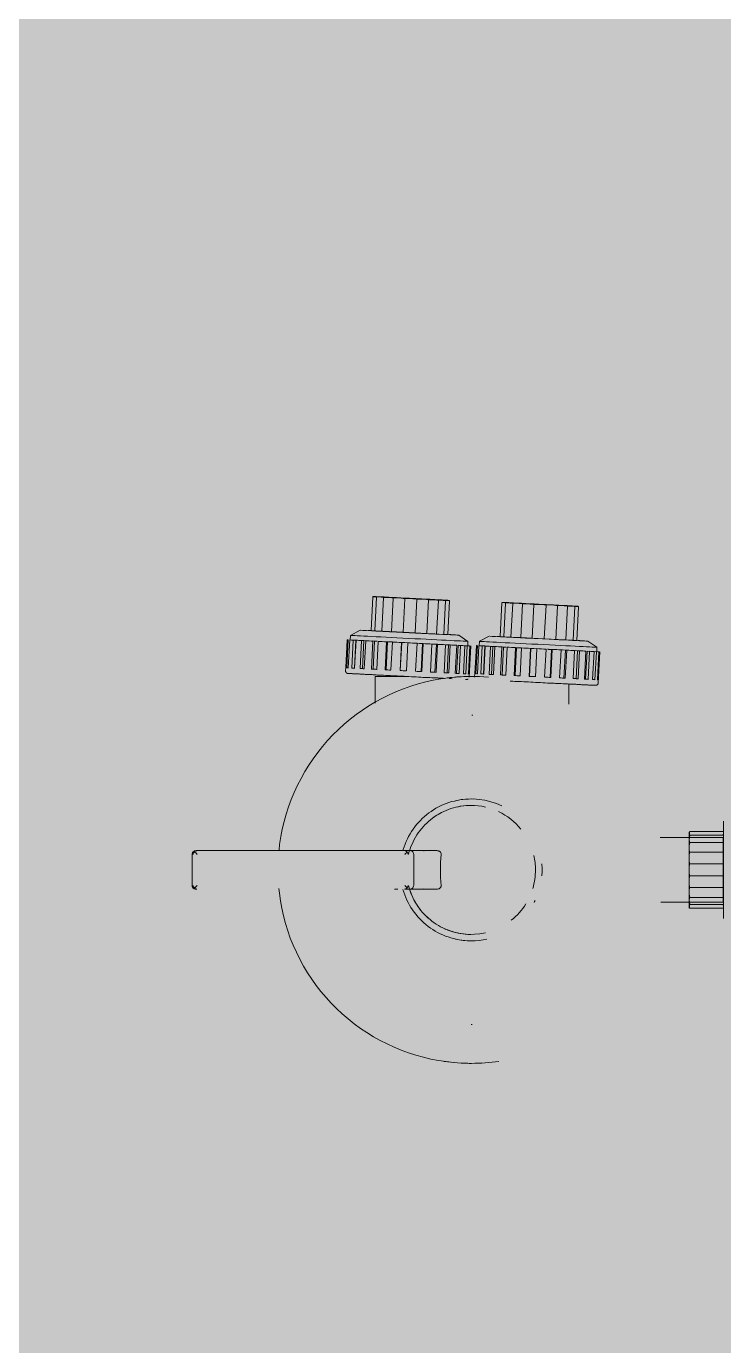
# Model space of a CAD drawing. Header units: millimetres. Extents: x -34838 to 729576, y -214038 to 121482.
# Drawn here: x 542674 to 543215, y -88498 to -87475 of the extents above; entities that cross this region are included whole.
import ezdxf

# ---------------------------------------------------------------- set-up
doc = ezdxf.new("R2010")
doc.units = ezdxf.units.MM
doc.header["$MEASUREMENT"] = 0
doc.layers.add('0_Ном._пера__202', color=7, linetype='Continuous', lineweight=13, true_color=0xe89b00)
doc.layers.add('АП _ 0 _ ОБЛАДНАННЯ (НИЖНЄ).3D_Ном._пера__155', color=1, linetype='Continuous', lineweight=13)
doc.layers.add('АП _ 0 _ ОБЛАДНАННЯ (НИЖНЄ).3D_Ном._пера__50', color=7, linetype='Continuous', lineweight=20)

msp = doc.modelspace()

# ---------------------------------------------------------------- hatches: boundary and pattern name
at = {"layer": '0_Ном._пера__202', "linetype": 'Continuous', "lineweight": 0, "true_color": 0x3a2600}
h = msp.add_hatch(color=38, dxfattribs=at)
h.paths.add_polyline_path([(537345.8, -89145.7), (537345.8, -85887.7), (549367.8, -85887.7), (549367.8, -91535.7), (548746.8, -91535.7), (548466.8, -91537.7), (548466.8, -91937.7), (548746.8, -91937.7), (548746.8, -93917.7), (524541.8, -93917.7), (524541.8, -91939.1), (524641.8, -91937.7), (524641.8, -91537.7), (524541.8, -91535.7), (524541.8, -89145.7)])
h.paths.add_polyline_path([(548441.8, -93667.7), (548441.8, -93567.7), (540441.8, -93567.7), (540441.8, -89237.7), (546311.8, -89237.7), (546311.8, -86887.7), (546215.8, -86887.7), (546211.8, -86887.7), (546211.8, -89137.7), (540441.8, -89137.7), (540441.8, -88437.7), (539841.8, -88437.7), (539841.8, -88542.3), (538499.8, -88542.3), (538499.8, -86772.3), (538399.8, -86772.3), (538399.8, -88642.3), (539841.8, -88642.3), (539841.8, -88900), (539841.8, -89237.7), (540341.8, -89237.7), (540341.8, -93567.7), (528441.8, -93567.7), (528441.8, -93667.7)], flags=0)
h.paths.add_polyline_path([(530641.8, -91937.7), (530241.8, -91937.7), (530241.8, -91537.7), (530641.8, -91537.7)], flags=0)
h.paths.add_polyline_path([(536241.8, -91537.7), (536641.8, -91537.7), (536641.8, -91937.7), (536241.8, -91937.7)], flags=0)
h.paths.add_polyline_path([(542641.8, -91937.7), (542241.8, -91937.7), (542241.8, -91537.7), (542641.8, -91537.7)], flags=0)
h.paths.add_polyline_path([(548016.8, -91937.7), (548016.8, -91537.7), (548416.8, -91537.7), (548416.8, -91937.7)], flags=0)

# ---------------------------------------------------------------- linework, layer by layer
at = {"layer": 'АП _ 0 _ ОБЛАДНАННЯ (НИЖНЄ).3D_Ном._пера__155', "color": 1, "linetype": 'Continuous', "lineweight": 13}
for p, q in [((542942.6, -87917.8), (542941.3, -87943.9)), ((542945.5, -87918), (542944.1, -87944)), ((542950.9, -87918.2), (542949.6, -87944.3)), ((542958.5, -87918.6), (542957.2, -87944.7)), ((542967.4, -87919.1), (542966.1, -87945.2)), ((542976.8, -87919.6), (542975.5, -87945.6)), ((542985.8, -87920), (542984.5, -87946.1)), ((542993.5, -87920.4), (542992.1, -87946.5)), ((542999.1, -87920.7), (542997.7, -87946.8)), ((543000.7, -87946.9), (543002, -87920.8)), ((543002.1, -87920.8), (543000.8, -87946.9)), ((543042.7, -87922.4), (543041.4, -87948.5)), ((543045.6, -87922.5), (543044.3, -87948.6)), ((543051.1, -87922.8), (543049.7, -87948.9)), ((543058.6, -87923.2), (543057.3, -87949.3)), ((543067.6, -87923.7), (543066.2, -87949.7)), ((543077, -87924.1), (543075.6, -87950.2)), ((543085.9, -87924.6), (543084.6, -87950.7)), ((543093.6, -87925), (543092.3, -87951.1)), ((543099.2, -87925.3), (543097.9, -87951.3)), ((543100.8, -87951.5), (543102.2, -87925.4)), ((543102.2, -87925.4), (543100.9, -87951.5)), ((542925.3, -87947.6), (542925.1, -87951)), ((542932.7, -87943.6), (542925.3, -87947.6)), ((542941.3, -87943.9), (542944.1, -87944)), ((542944.1, -87944), (542949.6, -87944.3)), ((542949.6, -87944.3), (542957.2, -87944.7)), ((542957.2, -87944.7), (542966.1, -87945.2)), ((542966.1, -87945.2), (542975.5, -87945.6)), ((542975.5, -87945.6), (542984.5, -87946.1)), ((542984.5, -87946.1), (542992.1, -87946.5)), ((542992.1, -87946.5), (542997.7, -87946.8)), ((542997.7, -87946.8), (543000.7, -87946.9)), ((543003.1, -87947.1), (543003.1, -87947)), ((543016.3, -87952.2), (543009.4, -87947.5)), ((543032.8, -87948.2), (543025.4, -87952.1)), ((543041.4, -87948.5), (543044.3, -87948.6)), ((543044.3, -87948.6), (543049.7, -87948.9)), ((543049.7, -87948.9), (543057.3, -87949.3)), ((543057.3, -87949.3), (543066.2, -87949.7)), ((543066.2, -87949.7), (543075.6, -87950.2)), ((543075.6, -87950.2), (543084.6, -87950.7)), ((542922.7, -87950.9), (542921.6, -87972.6)), ((542922.5, -87972.7), (542923.6, -87951)), ((542924.7, -87951), (542923.6, -87972.8)), ((542926.3, -87972.9), (542927.4, -87951.2)), ((542927.4, -87951.2), (542929.4, -87951.3)), ((542929.4, -87951.3), (542928.3, -87973)), ((542929.6, -87951.3), (542928.5, -87973)), ((542932.8, -87973.2), (542933.9, -87951.5)), ((542933.9, -87951.5), (542935.6, -87951.6)), ((542935.6, -87951.6), (542934.5, -87973.3)), ((542935.6, -87951.6), (542937.1, -87951.7)), ((542937.1, -87951.7), (542936, -87973.4)), ((542941.6, -87973.7), (542942.7, -87951.9)), ((542942.7, -87951.9), (542943.9, -87952)), ((542943.9, -87952), (542942.8, -87973.7)), ((542943.9, -87952), (542945.9, -87952.1)), ((542946.7, -87952.2), (542945.6, -87973.9)), ((542952.1, -87974.2), (542953.2, -87952.5)), ((542954, -87952.5), (542952.9, -87974.2)), ((542953.2, -87952.5), (542954, -87952.5)), ((542954, -87952.5), (542956.2, -87952.6)), ((542956.2, -87952.6), (542957.8, -87952.7)), ((542957.8, -87952.7), (542956.7, -87974.4)), ((542963.8, -87974.8), (542964.9, -87953.1)), ((542965, -87953.1), (542963.9, -87974.8)), ((542964.9, -87953.1), (542965, -87953.1)), ((542965, -87953.1), (542967.4, -87953.2)), ((542967.4, -87953.2), (542969.7, -87953.3)), ((542969.7, -87953.3), (542968.6, -87975)), ((542975.8, -87975.4), (542976.9, -87953.7)), ((542976.9, -87953.7), (542978.8, -87953.8)), ((542978.8, -87953.8), (542981.2, -87953.9)), ((542981.2, -87953.9), (542980.1, -87975.6)), ((542981.6, -87953.9), (542980.5, -87975.7)), ((542981.2, -87953.9), (542981.6, -87953.9)), ((542987.4, -87976), (542988.5, -87954.3)), ((542988.5, -87954.3), (542989.7, -87954.3)), ((542989.7, -87954.3), (542991.9, -87954.4)), ((542991.9, -87954.4), (542990.8, -87976.2)), ((542992.9, -87954.5), (542991.8, -87976.2)), ((542991.9, -87954.4), (542992.9, -87954.5)), ((542997.9, -87976.5), (542999, -87954.8)), ((542999.4, -87954.8), (543001.3, -87954.9)), ((543001.3, -87954.9), (543000.2, -87976.6)), ((543001.3, -87954.9), (543002.7, -87955)), ((543002.7, -87955), (543001.6, -87976.7)), ((543006.6, -87977), (543007.7, -87955.2)), ((543008.7, -87955.3), (543007.6, -87977)), ((543008.7, -87955.3), (543010.6, -87955.4)), ((543010.6, -87955.4), (543009.5, -87977.1)), ((543013, -87977.3), (543014.1, -87955.6)), ((543014.1, -87955.6), (543015.9, -87955.7)), ((543015.9, -87955.7), (543014.8, -87977.4)), ((543016.2, -87955.7), (543016.3, -87952.2)), ((543016.7, -87977.5), (543017.8, -87955.8)), ((543017.3, -87979.9), (543018.6, -87955.8)), ((543018.4, -87955.8), (543017.3, -87977.5)), ((543018.5, -87955.8), (543017.3, -87977.5)), ((543022.9, -87955.5), (543021.8, -87977.2)), ((543022.6, -87977.3), (543023.7, -87955.5)), ((543024.9, -87955.6), (543023.8, -87977.3)), ((543025.4, -87952.1), (543025.2, -87955.6)), ((543026.4, -87977.5), (543027.5, -87955.7)), ((543027.5, -87955.7), (543029.6, -87955.8)), ((543029.6, -87955.8), (543028.4, -87977.6)), ((543029.8, -87955.9), (543028.7, -87977.6)), ((543032.9, -87977.8), (543034, -87956.1)), ((543034, -87956.1), (543035.7, -87956.2)), ((543035.7, -87956.2), (543034.6, -87977.9)), ((543035.7, -87956.2), (543037.2, -87956.2)), ((543037.2, -87956.2), (543036.1, -87978)), ((543041.7, -87978.2), (543042.8, -87956.5)), ((543042.8, -87956.5), (543044.1, -87956.6)), ((543044.1, -87956.6), (543043, -87978.3)), ((543044.1, -87956.6), (543046.1, -87956.7)), ((543046.8, -87956.7), (543045.7, -87978.4)), ((543052.3, -87978.8), (543053.4, -87957.1)), ((543054.1, -87957.1), (543053, -87978.8)), ((543053.4, -87957.1), (543054.1, -87957.1)), ((543054.1, -87957.1), (543056.4, -87957.2)), ((543056.4, -87957.2), (543057.9, -87957.3)), ((543057.9, -87957.3), (543056.8, -87979)), ((543063.9, -87979.4), (543065, -87957.7)), ((543065.2, -87957.7), (543064.1, -87979.4)), ((543065, -87957.7), (543065.2, -87957.7)), ((543065.2, -87957.7), (543067.6, -87957.8)), ((543067.6, -87957.8), (543069.8, -87957.9)), ((543069.8, -87957.9), (543068.7, -87979.6)), ((543075.9, -87980), (543077, -87958.3)), ((543078, -87958.3), (543079, -87958.4)), ((543079, -87958.4), (543081.3, -87958.5)), ((543081.3, -87958.5), (543080.2, -87980.2)), ((543081.7, -87958.5), (543080.6, -87980.2)), ((543081.3, -87958.5), (543081.7, -87958.5)), ((543084.6, -87950.7), (543092.3, -87951.1)), ((543087.5, -87980.6), (543088.6, -87958.9)), ((543088.6, -87958.9), (543089.8, -87958.9)), ((543089.8, -87958.9), (543092, -87959)), ((543092, -87959), (543090.9, -87980.7)), ((543093, -87959.1), (543091.9, -87980.8)), ((543092, -87959), (543093, -87959.1)), ((543092.3, -87951.1), (543097.9, -87951.3)), ((543097.9, -87951.3), (543100.8, -87951.5)), ((543098, -87981.1), (543099.1, -87959.4)), ((543099.5, -87959.4), (543101.4, -87959.5)), ((543101.4, -87959.5), (543100.3, -87981.2)), ((543101.4, -87959.5), (543102.9, -87959.6)), ((543102.9, -87959.6), (543101.8, -87981.3)), ((543103.3, -87951.7), (543103.3, -87951.6)), ((543106.8, -87981.5), (543107.9, -87959.8)), ((543108.8, -87959.9), (543107.7, -87981.6)), ((543108.8, -87959.9), (543110.7, -87960)), ((543116.5, -87956.8), (543109.5, -87952.1)), ((543110.7, -87960), (543109.6, -87981.7)), ((543113.1, -87981.9), (543114.2, -87960.1)), ((543114.2, -87960.1), (543116, -87960.2)), ((543116, -87960.2), (543114.9, -87982)), ((543116.3, -87960.2), (543116.5, -87956.8)), ((543116.8, -87982), (543117.9, -87960.3)), ((543118.5, -87960.4), (543117.4, -87982.1)), ((543117.5, -87984.5), (543118.7, -87960.4)), ((543118.6, -87960.4), (543117.5, -87982.1)), ((542921.6, -87972.6), (542921.5, -87975.1)), ((542926.3, -87972.9), (542928.3, -87973)), ((542932.8, -87973.2), (542934.5, -87973.3)), ((542934.5, -87973.3), (542936, -87973.4)), ((542941.6, -87973.7), (542942.8, -87973.7)), ((542942.8, -87973.7), (542945.6, -87973.9)), ((542944.3, -87979.4), (542944.3, -88000.2)), ((542987.4, -87976), (542990.8, -87976.2)), ((542997.9, -87976.5), (543000.2, -87976.6)), ((543000.2, -87976.6), (543001.6, -87976.7)), ((543007.6, -87977), (543009.5, -87977.1)), ((543013, -87977.3), (543014.8, -87977.4)), ((543016.4, -87977.5), (543017.3, -87977.5)), ((543017.3, -87979.9), (543017.3, -87980)), ((543019.3, -87979.4), (543019.3, -87979.4)), ((543021.7, -87977.2), (543021.6, -87979.6)), ((543026.4, -87977.5), (543028.4, -87977.6)), ((543032.9, -87977.8), (543034.6, -87977.9)), ((543034.6, -87977.9), (543036.1, -87978)), ((543041.7, -87978.2), (543043, -87978.3)), ((543043, -87978.3), (543045.7, -87978.4)), ((543087.5, -87980.6), (543090.9, -87980.7)), ((543098, -87981.1), (543100.3, -87981.2)), ((543100.3, -87981.2), (543101.8, -87981.3)), ((543015.3, -87981.8), (543015.2, -87981.7)), ((543094.7, -88001), (543094.7, -87985.3)), ((543107.7, -87981.6), (543109.6, -87981.7)), ((543113.1, -87981.9), (543114.9, -87982)), ((543020.1, -88009.4), (543019.3, -88009.4)), ((543019, -88074.4), (543018.9, -88074.4)), ((543214.5, -88102.6), (543188.4, -88102.6)), ((543214.6, -88099.7), (543188.5, -88099.7)), ((543214.5, -88102.6), (543214.6, -88100.4)), ((543188.2, -88104.4), (543165.5, -88104.4)), ((543190.1, -88104.4), (543165.5, -88104.4)), ((543214.5, -88108.1), (543188.4, -88108.1)), ((543214.4, -88115.7), (543214.5, -88108.1)), ((543214.5, -88108.1), (543214.5, -88104.7)), ((542802.5, -88117.2), (542802.5, -88141.7)), ((542806.2, -88114.4), (542805.5, -88114.4)), ((542967.1, -88114.4), (542806.2, -88114.4)), ((542971.5, -88114.4), (542967.1, -88114.4)), ((542992.2, -88114.4), (542971.5, -88114.4)), ((542974.3, -88141.4), (542974.3, -88117.4)), ((543214.4, -88115.7), (543188.3, -88115.7)), ((543214.4, -88124.7), (543214.4, -88115.7)), ((543214.5, -88115.8), (543214.4, -88119.5)), ((543214.4, -88124.7), (543188.3, -88124.7)), ((543214.4, -88134.1), (543188.3, -88134.1)), ((543214.4, -88134.1), (543214.4, -88124.7)), ((543214.4, -88143.1), (543214.4, -88134.1)), ((542959.5, -88144.4), (542962, -88144.4)), ((542967.1, -88144.4), (542983.1, -88144.4)), ((543214.4, -88143.1), (543188.3, -88143.1)), ((543214.4, -88139.4), (543214.5, -88143.1)), ((543214.5, -88150.7), (543214.4, -88143.1)), ((543165.9, -88154.4), (543188.2, -88154.4)), ((543214.5, -88150.7), (543188.4, -88150.7)), ((543214.5, -88154.1), (543214.5, -88150.7)), ((543214.5, -88156.3), (543188.4, -88156.3)), ((543188.5, -88159.2), (543214.6, -88159.2)), ((543214.6, -88158.4), (543214.5, -88156.3)), ((543018.7, -88184.4), (543018.8, -88184.4)), ((543018.8, -88249.4), (543019.6, -88249.4)), ((543018.7, -88279.4), (543018.8, -88279.4))]:
    msp.add_line(p, q, dxfattribs=at)
at = {"layer": 'АП _ 0 _ ОБЛАДНАННЯ (НИЖНЄ).3D_Ном._пера__155', "color": 1, "linetype": 'Continuous', "lineweight": 13, "flags": 128}
for points in [[(542942.6, -87917.8), (542943.6, -87917.6), (542944.5, -87917.7), (542945.5, -87918)], [(542942.7, -87917.6), (542942.7, -87917.5), (542942.8, -87917.5), (542942.8, -87917.5), (542942.9, -87917.5), (542942.9, -87917.5), (542943, -87917.5), (542943, -87917.5), (542943.1, -87917.4), (542943.2, -87917.4), (542943.2, -87917.4), (542943.3, -87917.4), (542943.3, -87917.4)], [(542943.3, -87917.4), (542943.3, -87917.4), (542943.4, -87917.4), (542943.5, -87917.5), (542943.7, -87917.5), (542943.9, -87917.5), (542944.2, -87917.5), (542944.5, -87917.5), (542944.8, -87917.5), (542945.2, -87917.5), (542945.7, -87917.6), (542946.2, -87917.6), (542946.7, -87917.6), (542947.2, -87917.6), (542947.8, -87917.7), (542948.5, -87917.7), (542949.2, -87917.7), (542949.9, -87917.8), (542950.7, -87917.8), (542951.4, -87917.8), (542952.3, -87917.9), (542953.1, -87917.9), (542954, -87918), (542954.9, -87918), (542955.9, -87918.1), (542956.8, -87918.1), (542957.8, -87918.2), (542958.9, -87918.2), (542959.9, -87918.3), (542961, -87918.3), (542962, -87918.4), (542963.1, -87918.4), (542964.2, -87918.5), (542965.4, -87918.6), (542966.5, -87918.6), (542967.6, -87918.7), (542968.8, -87918.7), (542970, -87918.8), (542971.1, -87918.8), (542972.3, -87918.9), (542973.4, -87919), (542974.6, -87919), (542975.8, -87919.1), (542976.9, -87919.1), (542978.1, -87919.2), (542979.2, -87919.3), (542980.3, -87919.3), (542981.4, -87919.4), (542982.5, -87919.4), (542983.6, -87919.5), (542984.7, -87919.5), (542985.7, -87919.6), (542986.7, -87919.6), (542987.7, -87919.7), (542988.7, -87919.7), (542989.7, -87919.8), (542990.6, -87919.8), (542991.5, -87919.9), (542992.3, -87919.9), (542993.2, -87920), (542994, -87920), (542994.7, -87920), (542995.5, -87920.1), (542996.1, -87920.1), (542996.8, -87920.2), (542997.4, -87920.2), (542998, -87920.2), (542998.5, -87920.2), (542999, -87920.3), (542999.4, -87920.3), (542999.8, -87920.3), (543000.2, -87920.3), (543000.5, -87920.3), (543000.8, -87920.4), (543001, -87920.4), (543001.2, -87920.4), (543001.3, -87920.4), (543001.4, -87920.4), (543001.5, -87920.4)], [(543001.5, -87920.4), (543001.4, -87920.4), (543001.3, -87920.4), (543001.2, -87920.4), (543001.1, -87920.4), (543000.8, -87920.4), (543000.6, -87920.4), (543000.3, -87920.3), (542999.9, -87920.3), (542999.5, -87920.3), (542999.1, -87920.3), (542998.6, -87920.3), (542998.1, -87920.2), (542997.5, -87920.2), (542996.9, -87920.2), (542996.3, -87920.1), (542995.6, -87920.1), (542994.9, -87920.1), (542994.1, -87920), (542993.3, -87920), (542992.5, -87919.9), (542991.6, -87919.9), (542990.7, -87919.9), (542989.8, -87919.8), (542988.9, -87919.8), (542987.9, -87919.7), (542986.9, -87919.7), (542985.9, -87919.6), (542984.9, -87919.6), (542983.8, -87919.5), (542982.7, -87919.5), (542981.6, -87919.4), (542980.5, -87919.3), (542979.4, -87919.3), (542978.3, -87919.2), (542977.1, -87919.2), (542976, -87919.1), (542974.8, -87919.1), (542973.6, -87919), (542972.5, -87918.9), (542971.3, -87918.9), (542970.2, -87918.8), (542969, -87918.8), (542967.8, -87918.7), (542966.7, -87918.6), (542965.6, -87918.6), (542964.4, -87918.5), (542963.3, -87918.5), (542962.2, -87918.4), (542961.1, -87918.4), (542960.1, -87918.3), (542959, -87918.3), (542958, -87918.2), (542957, -87918.1), (542956, -87918.1), (542955.1, -87918), (542954.2, -87918), (542953.3, -87918), (542952.4, -87917.9), (542951.6, -87917.9), (542950.8, -87917.8), (542950, -87917.8), (542949.3, -87917.8), (542948.6, -87917.7), (542948, -87917.7), (542947.3, -87917.7), (542946.8, -87917.6), (542946.2, -87917.6), (542945.8, -87917.6), (542945.3, -87917.5), (542944.9, -87917.5), (542944.5, -87917.5), (542944.2, -87917.5), (542944, -87917.5), (542943.7, -87917.5), (542943.6, -87917.5), (542943.4, -87917.4), (542943.3, -87917.4), (542943.3, -87917.4)], [(542945.5, -87918), (542947.3, -87917.8), (542949.1, -87917.9), (542950.9, -87918.2)], [(542950.9, -87918.2), (542953.5, -87918.1), (542956, -87918.3), (542958.5, -87918.6)], [(542958.5, -87918.6), (542961.5, -87918.5), (542964.5, -87918.7), (542967.4, -87919.1)], [(542967.8, -87919.1), (542966.1, -87918.8)], [(542967.4, -87919.1), (542970.6, -87919), (542973.7, -87919.2), (542976.8, -87919.6)], [(542977.2, -87919.5), (542974.2, -87919.2)], [(542976.8, -87919.6), (542979.8, -87919.5), (542982.8, -87919.6), (542985.8, -87920)], [(542985.8, -87920), (542988.4, -87919.9), (542990.9, -87920), (542993.5, -87920.4)], [(542993.5, -87920.4), (542995.3, -87920.3), (542997.2, -87920.4), (542999.1, -87920.7)], [(542999.1, -87920.7), (543000.1, -87920.5), (543001.1, -87920.5), (543002, -87920.8)], [(543001.5, -87920.4), (543001.5, -87920.4), (543001.6, -87920.4), (543001.6, -87920.4), (543001.7, -87920.4), (543001.7, -87920.4), (543001.8, -87920.5), (543001.8, -87920.5), (543001.9, -87920.5), (543002, -87920.5), (543002, -87920.5), (543002.1, -87920.6), (543002.1, -87920.6)], [(543002.1, -87920.6), (543002.1, -87920.6), (543002.1, -87920.8)], [(543042.7, -87922.4), (543043.7, -87922.2), (543044.7, -87922.2), (543045.6, -87922.5)], [(543042.8, -87922.1), (543042.8, -87922.1), (543042.9, -87922.1), (543043, -87922.1), (543043, -87922.1), (543043.1, -87922), (543043.1, -87922), (543043.2, -87922), (543043.2, -87922), (543043.3, -87922), (543043.3, -87922), (543043.4, -87922), (543043.4, -87922)], [(543043.4, -87922), (543043.5, -87922), (543043.5, -87922), (543043.7, -87922), (543043.8, -87922), (543044, -87922), (543044.3, -87922.1), (543044.6, -87922.1), (543045, -87922.1), (543045.4, -87922.1), (543045.8, -87922.1), (543046.3, -87922.2), (543046.8, -87922.2), (543047.4, -87922.2), (543048, -87922.2), (543048.6, -87922.3), (543049.3, -87922.3), (543050, -87922.3), (543050.8, -87922.4), (543051.6, -87922.4), (543052.4, -87922.5), (543053.3, -87922.5), (543054.1, -87922.6), (543055.1, -87922.6), (543056, -87922.6), (543057, -87922.7), (543058, -87922.7), (543059, -87922.8), (543060, -87922.8), (543061.1, -87922.9), (543062.2, -87923), (543063.3, -87923), (543064.4, -87923.1), (543065.5, -87923.1), (543066.6, -87923.2), (543067.8, -87923.2), (543068.9, -87923.3), (543070.1, -87923.4), (543071.2, -87923.4), (543072.4, -87923.5), (543073.6, -87923.5), (543074.7, -87923.6), (543075.9, -87923.7), (543077, -87923.7), (543078.2, -87923.8), (543079.3, -87923.8), (543080.4, -87923.9), (543081.6, -87923.9), (543082.7, -87924), (543083.7, -87924.1), (543084.8, -87924.1), (543085.8, -87924.2), (543086.9, -87924.2), (543087.9, -87924.3), (543088.8, -87924.3), (543089.8, -87924.4), (543090.7, -87924.4), (543091.6, -87924.5), (543092.5, -87924.5), (543093.3, -87924.5), (543094.1, -87924.6), (543094.9, -87924.6), (543095.6, -87924.7), (543096.3, -87924.7), (543096.9, -87924.7), (543097.5, -87924.8), (543098.1, -87924.8), (543098.6, -87924.8), (543099.1, -87924.8), (543099.6, -87924.9), (543100, -87924.9), (543100.3, -87924.9), (543100.7, -87924.9), (543100.9, -87924.9), (543101.1, -87924.9), (543101.3, -87925), (543101.5, -87925), (543101.5, -87925), (543101.6, -87925)], [(543101.6, -87925), (543101.6, -87925), (543101.5, -87925), (543101.4, -87925), (543101.2, -87924.9), (543101, -87924.9), (543100.7, -87924.9), (543100.4, -87924.9), (543100, -87924.9), (543099.6, -87924.9), (543099.2, -87924.9), (543098.7, -87924.8), (543098.2, -87924.8), (543097.6, -87924.8), (543097, -87924.7), (543096.4, -87924.7), (543095.7, -87924.7), (543095, -87924.6), (543094.2, -87924.6), (543093.4, -87924.6), (543092.6, -87924.5), (543091.8, -87924.5), (543090.9, -87924.4), (543090, -87924.4), (543089, -87924.3), (543088, -87924.3), (543087, -87924.2), (543086, -87924.2), (543085, -87924.1), (543083.9, -87924.1), (543082.8, -87924), (543081.7, -87924), (543080.6, -87923.9), (543079.5, -87923.9), (543078.4, -87923.8), (543077.2, -87923.7), (543076.1, -87923.7), (543074.9, -87923.6), (543073.8, -87923.6), (543072.6, -87923.5), (543071.4, -87923.4), (543070.3, -87923.4), (543069.1, -87923.3), (543068, -87923.3), (543066.8, -87923.2), (543065.7, -87923.2), (543064.6, -87923.1), (543063.5, -87923), (543062.4, -87923), (543061.3, -87922.9), (543060.2, -87922.9), (543059.2, -87922.8), (543058.1, -87922.8), (543057.1, -87922.7), (543056.2, -87922.7), (543055.2, -87922.6), (543054.3, -87922.6), (543053.4, -87922.5), (543052.5, -87922.5), (543051.7, -87922.4), (543050.9, -87922.4), (543050.2, -87922.4), (543049.4, -87922.3), (543048.7, -87922.3), (543048.1, -87922.3), (543047.5, -87922.2), (543046.9, -87922.2), (543046.4, -87922.2), (543045.9, -87922.1), (543045.4, -87922.1), (543045, -87922.1), (543044.7, -87922.1), (543044.4, -87922.1), (543044.1, -87922.1), (543043.9, -87922), (543043.7, -87922), (543043.6, -87922), (543043.5, -87922), (543043.4, -87922)], [(543045.6, -87922.5), (543047.4, -87922.4), (543049.2, -87922.5), (543051.1, -87922.8)], [(543051.1, -87922.8), (543053.6, -87922.7), (543056.1, -87922.8), (543058.6, -87923.2)], [(543058.6, -87923.2), (543061.6, -87923.1), (543064.6, -87923.3), (543067.6, -87923.7)], [(543067.9, -87923.6), (543066.2, -87923.4)], [(543067.6, -87923.7), (543070.7, -87923.6), (543073.9, -87923.7), (543077, -87924.1)], [(543077.3, -87924.1), (543074.3, -87923.7)], [(543077, -87924.1), (543080, -87924), (543083, -87924.2), (543085.9, -87924.6)], [(543085.9, -87924.6), (543088.5, -87924.5), (543091.1, -87924.6), (543093.6, -87925)], [(543093.6, -87925), (543095.5, -87924.8), (543097.3, -87924.9), (543099.2, -87925.3)], [(543099.2, -87925.3), (543100.2, -87925.1), (543101.2, -87925.1), (543102.2, -87925.4)], [(543101.6, -87925), (543101.6, -87925), (543101.7, -87925), (543101.8, -87925), (543101.8, -87925), (543101.9, -87925), (543101.9, -87925), (543102, -87925), (543102, -87925.1), (543102.1, -87925.1), (543102.1, -87925.1), (543102.2, -87925.1), (543102.2, -87925.1)], [(543102.2, -87925.1), (543102.2, -87925.2), (543102.2, -87925.4)], [(543003.1, -87947.1), (542996.9, -87946.8), (542980.7, -87946), (542960.9, -87944.9), (542944.9, -87944.1), (542938.9, -87943.8)], [(542938.9, -87943.8), (542944.9, -87944.2), (542960.9, -87945), (542980.7, -87946), (542996.9, -87946.8), (543003.1, -87947.1)], [(543103.3, -87951.7), (543097, -87951.3), (543080.9, -87950.5), (543061, -87949.5), (543045, -87948.7), (543039, -87948.4)], [(543039, -87948.4), (543045, -87948.7), (543061, -87949.6), (543080.9, -87950.6), (543097, -87951.4), (543103.3, -87951.7)], [(543019.3, -87979.4), (543013.3, -87979.5), (543007.3, -87979.9), (543001.4, -87980.5), (542995.4, -87981.3), (542989.5, -87982.4), (542983.6, -87983.7), (542977.8, -87985.2), (542972.1, -87986.9), (542966.5, -87988.9), (542960.9, -87991.2), (542955.4, -87993.6), (542950, -87996.2), (542944.7, -87999.1), (542939.6, -88002.2), (542934.6, -88005.5), (542929.7, -88008.9), (542924.9, -88012.6), (542920.3, -88016.5), (542915.9, -88020.5), (542911.6, -88024.7), (542907.5, -88029.1), (542903.6, -88033.6), (542899.9, -88038.3), (542896.3, -88043.2), (542893, -88048.1), (542889.8, -88053.2), (542886.9, -88058.5), (542884.1, -88063.8), (542881.6, -88069.3), (542879.3, -88074.8), (542877.3, -88080.4), (542875.4, -88086.1), (542873.8, -88091.9), (542872.4, -88097.8), (542871.3, -88103.6), (542870.3, -88109.6), (542869.9, -88113.8)], [(542923.3, -87977.1), (542923.2, -87977.1), (542923.1, -87977.1), (542923.1, -87977.1), (542923, -87977), (542922.9, -87977), (542922.8, -87977), (542922.8, -87977), (542922.7, -87977), (542922.6, -87976.9), (542922.5, -87976.9), (542922.5, -87976.9), (542922.4, -87976.8), (542922.3, -87976.8), (542922.3, -87976.7), (542922.2, -87976.7), (542922.2, -87976.6), (542922.1, -87976.6), (542922, -87976.5), (542922, -87976.5), (542921.9, -87976.4), (542921.9, -87976.4), (542921.8, -87976.3), (542921.8, -87976.3), (542921.8, -87976.2), (542921.7, -87976.1), (542921.7, -87976.1), (542921.6, -87976), (542921.6, -87975.9), (542921.6, -87975.8), (542921.6, -87975.8), (542921.5, -87975.7), (542921.5, -87975.6), (542921.5, -87975.5), (542921.5, -87975.5), (542921.5, -87975.4), (542921.5, -87975.3), (542921.5, -87975.2), (542921.5, -87975.2), (542921.5, -87975.1), (542921.5, -87975.1)], [(542948.5, -87978.3), (542946.9, -87978.3), (542945.3, -87978.2), (542943.7, -87978.1), (542942.2, -87978), (542940.8, -87978), (542939.3, -87977.9), (542938, -87977.8), (542936.6, -87977.8), (542935.4, -87977.7), (542934.2, -87977.6), (542933, -87977.6), (542931.9, -87977.5), (542930.8, -87977.5), (542929.9, -87977.4), (542929, -87977.4), (542928.1, -87977.3), (542927.3, -87977.3), (542926.6, -87977.2), (542925.9, -87977.2), (542925.4, -87977.2), (542924.8, -87977.2), (542924.4, -87977.1), (542924, -87977.1), (542923.7, -87977.1), (542923.5, -87977.1), (542923.4, -87977.1), (542923.3, -87977.1)], [(542923.3, -87977.1), (542923.3, -87977.1), (542923.4, -87977.1), (542923.6, -87977.1), (542923.9, -87977.1), (542924.2, -87977.1), (542924.6, -87977.2), (542925.1, -87977.2), (542925.6, -87977.2), (542926.2, -87977.2), (542926.9, -87977.3), (542927.7, -87977.3), (542928.5, -87977.4), (542929.4, -87977.4), (542930.3, -87977.5), (542931.3, -87977.5), (542932.4, -87977.6), (542933.5, -87977.6), (542934.7, -87977.7), (542935.9, -87977.7), (542937.2, -87977.8), (542938.6, -87977.9), (542940, -87977.9), (542941.4, -87978), (542942.9, -87978.1), (542944.4, -87978.2), (542946, -87978.3), (542947.6, -87978.3), (542949.3, -87978.4), (542950.9, -87978.5), (542952.6, -87978.6), (542954.4, -87978.7), (542956.1, -87978.8), (542957.9, -87978.9), (542959.7, -87978.9), (542961.5, -87979), (542963.3, -87979.1), (542965.1, -87979.2), (542967, -87979.3), (542968.8, -87979.4), (542970.6, -87979.5), (542972.5, -87979.6), (542974.3, -87979.7), (542976.1, -87979.8), (542978, -87979.9), (542979.8, -87980), (542981.5, -87980.1), (542983.3, -87980.1), (542985, -87980.2), (542986.8, -87980.3), (542988.5, -87980.4), (542990.1, -87980.5), (542991.7, -87980.6), (542993.3, -87980.7), (542994.9, -87980.7), (542996.4, -87980.8), (542997.9, -87980.9), (542998.1, -87980.9)], [(542993.1, -87980.6), (542993, -87980.6), (542983.8, -87980.2), (542969.1, -87979.4)], [(542997.2, -87980.8), (542995.7, -87980.7), (542994.2, -87980.7)], [(543000.3, -87980.6), (543000.6, -87980.6), (543000.8, -87980.5), (543001.3, -87980.5), (543001.8, -87980.4), (543002, -87980.4), (543002.3, -87980.4), (543002.5, -87980.3), (543002.7, -87980.3), (543003.2, -87980.3), (543003.7, -87980.2), (543004.1, -87980.2)], [(543001.7, -87981.1), (543003, -87981.1), (543004.2, -87981.2)], [(543021.6, -87980), (543021.6, -87980), (543021.6, -87979.9), (543021.6, -87979.8), (543021.6, -87979.7), (543021.6, -87979.7), (543021.6, -87979.6)], [(543014.5, -87981.7), (543014.8, -87981.7), (543015, -87981.7), (543015.2, -87981.8), (543015.3, -87981.8), (543015.3, -87981.8)], [(543016.5, -87981.4), (543016.4, -87981.5), (543016.4, -87981.5), (543016.3, -87981.5), (543016.2, -87981.6), (543016.2, -87981.6), (543016.1, -87981.6), (543016, -87981.7), (543016, -87981.7), (543015.9, -87981.7), (543015.8, -87981.7), (543015.7, -87981.7), (543015.7, -87981.7), (543015.6, -87981.8), (543015.5, -87981.8), (543015.4, -87981.8), (543015.3, -87981.8)], [(543049.1, -87983), (543057, -87983.4), (543069.5, -87984)], [(543049.5, -87983), (543051.1, -87983.1), (543052.8, -87983.2), (543054.5, -87983.3), (543056.2, -87983.3), (543058, -87983.4), (543059.8, -87983.5), (543061.6, -87983.6), (543063.4, -87983.7), (543065.3, -87983.8), (543067.1, -87983.9), (543068.9, -87984), (543070.8, -87984.1), (543072.6, -87984.2), (543074.4, -87984.3), (543076.3, -87984.4), (543078.1, -87984.5), (543079.9, -87984.5), (543081.7, -87984.6), (543083.4, -87984.7), (543085.2, -87984.8), (543086.9, -87984.9), (543088.6, -87985), (543090.2, -87985.1), (543091.9, -87985.1), (543093.5, -87985.2), (543095, -87985.3), (543096.5, -87985.4), (543098, -87985.5), (543099.4, -87985.5), (543100.8, -87985.6), (543102.1, -87985.7), (543103.4, -87985.7), (543104.6, -87985.8), (543105.7, -87985.8), (543106.8, -87985.9), (543107.9, -87986), (543108.9, -87986), (543109.8, -87986.1), (543110.6, -87986.1), (543111.4, -87986.1), (543112.1, -87986.2), (543112.8, -87986.2), (543113.4, -87986.2), (543113.9, -87986.3), (543114.3, -87986.3), (543114.7, -87986.3), (543115, -87986.3), (543115.2, -87986.3), (543115.4, -87986.3), (543115.4, -87986.3)], [(543093.5, -87985.2), (543093.4, -87985.2), (543084.2, -87984.8), (543069.5, -87984)], [(543115.5, -87986.3), (543115.4, -87986.3), (543115.3, -87986.3), (543115.1, -87986.3), (543114.9, -87986.3), (543114.5, -87986.3), (543114.1, -87986.3), (543113.7, -87986.2), (543113.1, -87986.2), (543112.5, -87986.2), (543111.8, -87986.1), (543111.1, -87986.1), (543110.3, -87986.1), (543109.4, -87986), (543108.4, -87986), (543107.4, -87985.9), (543106.3, -87985.9), (543105.2, -87985.8), (543104, -87985.7), (543102.8, -87985.7), (543101.5, -87985.6), (543100.2, -87985.5), (543098.8, -87985.5), (543097.3, -87985.4), (543095.8, -87985.3), (543094.3, -87985.2)], [(543117.5, -87984.5), (543117.5, -87984.6), (543117.5, -87984.7), (543117.4, -87984.7), (543117.4, -87984.8), (543117.4, -87984.9), (543117.4, -87985), (543117.4, -87985), (543117.3, -87985.1), (543117.3, -87985.2), (543117.3, -87985.2), (543117.2, -87985.3), (543117.2, -87985.4), (543117.2, -87985.5), (543117.1, -87985.5), (543117.1, -87985.6), (543117, -87985.6), (543117, -87985.7), (543116.9, -87985.8), (543116.9, -87985.8), (543116.8, -87985.9), (543116.8, -87985.9), (543116.7, -87986), (543116.6, -87986), (543116.6, -87986), (543116.5, -87986.1), (543116.4, -87986.1), (543116.4, -87986.2), (543116.3, -87986.2), (543116.2, -87986.2), (543116.2, -87986.2), (543116.1, -87986.3), (543116, -87986.3), (543115.9, -87986.3), (543115.9, -87986.3), (543115.8, -87986.3), (543115.7, -87986.3), (543115.6, -87986.3), (543115.6, -87986.3), (543115.5, -87986.3), (543115.5, -87986.3)], [(543018.9, -88074.4), (543016.7, -88074.5), (543014.6, -88074.6), (543012.4, -88074.8), (543010.2, -88075.1), (543008, -88075.5), (543005.9, -88076), (543003.7, -88076.5), (543001.6, -88077.2), (542999.6, -88077.9), (542997.5, -88078.7), (542995.5, -88079.6), (542993.5, -88080.6), (542991.6, -88081.6), (542989.7, -88082.8), (542987.9, -88084), (542986.1, -88085.2), (542984.3, -88086.6), (542982.7, -88088), (542981, -88089.5), (542979.5, -88091), (542978, -88092.6), (542976.5, -88094.3), (542975.1, -88096), (542973.8, -88097.8), (542972.6, -88099.6), (542971.5, -88101.5), (542970.4, -88103.4), (542969.4, -88105.4), (542968.5, -88107.4), (542967.6, -88109.4), (542966.9, -88111.5), (542966.2, -88113.6), (542966.1, -88113.8)], [(543018.9, -88079.4), (543016.9, -88079.5), (543014.9, -88079.6), (543012.9, -88079.8), (543010.9, -88080), (543009, -88080.4), (543007, -88080.8), (543005.1, -88081.3), (543003.2, -88081.9), (543001.3, -88082.6), (542999.4, -88083.3), (542997.6, -88084.1), (542995.8, -88085), (542994, -88086), (542992.3, -88087), (542990.7, -88088.1), (542989, -88089.3), (542987.4, -88090.5), (542985.9, -88091.8), (542984.4, -88093.1), (542983, -88094.5), (542981.6, -88096), (542980.3, -88097.5), (542979.1, -88099.1), (542977.9, -88100.7), (542976.8, -88102.3), (542975.7, -88104), (542974.8, -88105.8), (542973.8, -88107.6), (542973, -88109.4), (542972.2, -88111.2), (542971.5, -88113.1), (542970.9, -88115), (542970.4, -88116.9)], [(543188.3, -88099.7), (543188.1, -88100.2), (543188.1, -88100.3), (543188.1, -88100.5), (543188.1, -88100.7), (543188.1, -88100.9), (543188.1, -88101.2), (543188, -88101.5), (543188, -88101.9), (543188, -88102.3), (543188, -88102.7), (543188, -88103.2), (543188, -88103.8), (543188, -88104.4), (543188, -88105), (543188, -88105.6), (543188, -88106.3), (543188, -88107), (543188, -88107.8), (543188, -88108.6), (543188, -88109.4), (543187.9, -88110.3), (543187.9, -88111.2), (543187.9, -88112.1), (543187.9, -88113.1), (543187.9, -88114), (543187.9, -88115.1), (543187.9, -88116.1), (543187.9, -88117.1), (543187.9, -88118.2), (543187.9, -88119.3), (543187.9, -88120.4), (543187.9, -88121.5), (543187.9, -88122.6), (543187.9, -88123.8), (543187.9, -88124.9), (543187.9, -88126.1), (543187.9, -88127.2), (543187.9, -88128.4), (543187.9, -88129.5), (543187.9, -88130.7), (543187.9, -88131.9), (543187.9, -88133), (543187.9, -88134.2), (543187.9, -88135.3), (543187.9, -88136.5), (543187.9, -88137.6), (543187.9, -88138.7), (543187.9, -88139.8), (543187.9, -88140.9), (543187.9, -88141.9), (543187.9, -88143), (543187.9, -88144), (543187.9, -88145), (543187.9, -88146), (543187.9, -88146.9), (543187.9, -88147.8), (543187.9, -88148.7), (543188, -88149.6), (543188, -88150.4), (543188, -88151.2), (543188, -88152), (543188, -88152.7), (543188, -88153.4), (543188, -88154), (543188, -88154.6), (543188, -88155.2), (543188, -88155.7), (543188, -88156.2), (543188, -88156.6), (543188, -88157), (543188, -88157.4), (543188.1, -88157.7), (543188.1, -88158), (543188.1, -88158.2), (543188.1, -88158.4), (543188.1, -88158.6), (543188.1, -88158.7), (543188.3, -88159.2)], [(543188.4, -88108.1), (543188.1, -88106.3), (543188.2, -88104.4), (543188.4, -88102.6)], [(543188.4, -88102.6), (543188.2, -88101.6), (543188.2, -88100.6), (543188.5, -88099.7)], [(543188.3, -88115.7), (543188.1, -88113.2), (543188.1, -88110.7), (543188.4, -88108.1)], [(542802.5, -88117.4), (542802.5, -88116.9), (542802.6, -88116.3), (542802.7, -88116), (542802.8, -88115.8), (542803.2, -88115.3)], [(542803.2, -88115.3), (542803.9, -88114.8), (542804.3, -88114.6), (542804.7, -88114.5), (542805.5, -88114.4)], [(542803.6, -88115.8), (542803.2, -88115.3)], [(542804.2, -88115.3), (542803.7, -88116), (542803.5, -88116.3), (542803.3, -88116.7), (542803.2, -88117.4)], [(542806.2, -88114.4), (542805.7, -88114.5), (542805.2, -88114.6), (542804.9, -88114.8), (542804.7, -88114.9), (542804.2, -88115.3)], [(542804.2, -88115.3), (542804.9, -88116), (542805.3, -88116.3), (542805.7, -88116.7), (542806.4, -88117.4)], [(542967.1, -88114.4), (542967.7, -88114.5), (542968, -88114.6), (542968.2, -88114.7), (542968.5, -88114.9), (542968.7, -88115.1), (542969.2, -88115.6)], [(542969.2, -88115.6), (542968.6, -88116.2), (542968, -88116.8), (542967.4, -88117.4)], [(542969.2, -88115.6), (542969.6, -88116.2), (542969.9, -88116.8), (542970.1, -88117.4)], [(542971.5, -88114.4), (542972.1, -88114.5), (542972.7, -88114.7), (542973.2, -88115), (542973.6, -88115.5), (542974, -88116.1), (542974.2, -88116.7), (542974.3, -88117.4)], [(542983.1, -88114.4), (542982.5, -88114.5), (542982, -88114.7)], [(542992.2, -88114.4), (542987.5, -88114.4), (542983.1, -88114.4)], [(542995.6, -88117.4), (542995.6, -88117), (542995.6, -88116.7), (542995.4, -88116.3), (542995.4, -88116.1), (542995.3, -88116), (542995.2, -88115.8), (542995.1, -88115.7), (542994.9, -88115.5), (542994.8, -88115.4), (542994.7, -88115.3), (542994.5, -88115.2), (542994.2, -88115), (542994.1, -88114.9), (542993.9, -88114.8), (542993.6, -88114.7), (542992.9, -88114.5), (542992.2, -88114.4)], [(542995.1, -88129.4), (542995.2, -88123.4), (542995.6, -88117.4)], [(543188.3, -88124.7), (543188.1, -88121.7), (543188.1, -88118.7), (543188.3, -88115.7)], [(542995.1, -88129.4), (542995.2, -88135.4), (542995.6, -88141.4)], [(543188.3, -88134.1), (543188.1, -88131), (543188.1, -88127.9), (543188.3, -88124.7)], [(543188.3, -88143.1), (543188.1, -88140.1), (543188.1, -88137.1), (543188.3, -88134.1)], [(542803.2, -88143.5), (542802.7, -88142.9), (542802.6, -88142.5), (542802.5, -88142.2), (542802.5, -88141.4)], [(542803.2, -88141.4), (542803.3, -88142.2), (542803.5, -88142.5), (542803.7, -88142.9), (542804.2, -88143.5)], [(542803.8, -88142.9), (542803.2, -88143.5)], [(542803.2, -88143.5), (542803.7, -88143.9), (542804, -88144.1), (542804.3, -88144.2), (542804.9, -88144.4), (542805.5, -88144.4)], [(542806.4, -88141.4), (542805.9, -88142), (542805.3, -88142.5), (542805, -88142.8), (542804.7, -88143.1), (542804.2, -88143.5)], [(542804.2, -88143.5), (542804.8, -88144), (542805.2, -88144.2), (542805.5, -88144.3), (542806.2, -88144.4)], [(542869.8, -88143.9), (542870.1, -88147.4), (542870.9, -88153.3), (542872, -88159.2), (542873.3, -88165.1), (542874.9, -88170.9), (542876.6, -88176.6), (542878.6, -88182.3), (542880.9, -88187.8), (542883.3, -88193.3), (542886, -88198.7), (542888.9, -88204), (542891.9, -88209.1), (542895.2, -88214.1), (542898.7, -88219), (542902.4, -88223.7), (542906.3, -88228.3), (542910.3, -88232.8), (542914.5, -88237), (542918.9, -88241.1), (542923.5, -88245), (542928.2, -88248.8), (542933, -88252.3), (542938, -88255.6), (542943.1, -88258.8), (542948.3, -88261.7), (542953.7, -88264.4), (542959.1, -88266.9), (542964.7, -88269.2), (542970.3, -88271.3), (542976, -88273.1), (542981.8, -88274.7), (542987.6, -88276.1), (542993.5, -88277.2), (542999.5, -88278.1), (543005.4, -88278.8), (543011.4, -88279.2), (543017.4, -88279.4), (543018.7, -88279.4)], [(542966, -88144.6), (542966.6, -88146.7), (542967.4, -88148.8), (542968.2, -88150.8), (542969.1, -88152.8), (542970.1, -88154.8), (542971.1, -88156.7), (542972.2, -88158.6), (542973.5, -88160.5), (542974.7, -88162.3), (542976.1, -88164), (542977.5, -88165.7), (542979, -88167.3), (542980.5, -88168.9), (542982.1, -88170.4), (542983.8, -88171.8), (542985.5, -88173.2), (542987.3, -88174.5), (542989.1, -88175.7), (542991, -88176.9), (542992.9, -88177.9), (542994.9, -88178.9), (542996.9, -88179.8), (542998.9, -88180.7), (543001, -88181.4), (543003.1, -88182.1), (543005.2, -88182.7), (543007.3, -88183.2), (543009.5, -88183.6), (543011.7, -88183.9), (543013.9, -88184.2), (543016.1, -88184.3), (543018.3, -88184.4), (543018.7, -88184.4)], [(542969.2, -88143.2), (542968.7, -88143.8), (542968.5, -88144), (542968.2, -88144.1), (542968, -88144.3), (542967.7, -88144.3), (542967.1, -88144.4)], [(542967.4, -88141.4), (542968, -88142), (542968.6, -88142.7), (542969.2, -88143.2)], [(542969.2, -88143.2), (542969.6, -88142.7), (542969.9, -88142), (542970.1, -88141.4)], [(542970.3, -88141.4), (542970.8, -88143.2), (542971.3, -88145.1), (542972, -88147), (542972.8, -88148.9), (542973.6, -88150.7), (542974.5, -88152.5), (542975.4, -88154.3), (542976.4, -88156), (542977.5, -88157.7), (542978.7, -88159.3), (542979.9, -88160.9), (542981.2, -88162.4), (542982.6, -88163.9), (542984, -88165.3), (542985.4, -88166.7), (542987, -88168), (542988.5, -88169.2), (542990.1, -88170.4), (542991.8, -88171.5), (542993.5, -88172.5), (542995.2, -88173.5), (542997, -88174.4), (542998.8, -88175.3), (543000.7, -88176), (543002.6, -88176.7), (543004.5, -88177.3), (543006.4, -88177.9), (543008.3, -88178.3), (543010.3, -88178.7), (543012.3, -88179), (543014.3, -88179.2), (543016.3, -88179.4), (543018.3, -88179.4), (543018.7, -88179.4)], [(542974.3, -88141.4), (542974.2, -88142.1), (542974, -88142.8), (542973.6, -88143.3), (542973.2, -88143.8), (542972.8, -88144.1), (542972.6, -88144.2), (542972.4, -88144.3), (542971.5, -88144.4)], [(542983.1, -88144.4), (542982.5, -88144.3), (542982, -88144.1)], [(542992.2, -88144.4), (542987.5, -88144.4), (542983.1, -88144.4)], [(542995.6, -88141.4), (542995.6, -88141.8), (542995.6, -88142.2), (542995.4, -88142.5), (542995.4, -88142.7), (542995.3, -88142.9), (542995.2, -88143), (542995.1, -88143.2), (542994.8, -88143.4), (542994.7, -88143.5), (542994.5, -88143.7), (542994.4, -88143.8), (542994.2, -88143.9), (542994.1, -88144), (542993.9, -88144), (542993.6, -88144.2), (542992.9, -88144.4), (542992.2, -88144.4)], [(543188.4, -88150.7), (543188.1, -88148.2), (543188.1, -88145.6), (543188.3, -88143.1)], [(543188.4, -88156.3), (543188.2, -88154.4), (543188.1, -88152.6), (543188.4, -88150.7)], [(543188.5, -88159.2), (543188.2, -88158.2), (543188.2, -88157.2), (543188.4, -88156.3)]]:
    msp.add_lwpolyline(points, dxfattribs=at)
at = {"layer": 'АП _ 0 _ ОБЛАДНАННЯ (НИЖНЄ).3D_Ном._пера__155', "color": 1, "linetype": 'Continuous', "lineweight": 13}
for centre, radius, start, end in [((543019.1, -88129.4), 150, 84.9281, 95.7276), ((543018.9, -88129.4), 55, 64.2792, 102.8579), ((543018.8, -88129.4), 50, 77.1436, 102.8579), ((543018.8, -88129.4), 50, 115.7151, 128.5722), ((543018.8, -88129.4), 50, 39.2295, 64.7161), ((543018.8, -88129.4), 50, 163.391, 165.7761), ((543018.8, -88129.4), 50, 0.0008, 12.8579), ((543018.8, -88129.4), 50, 343.2854, 0.0008), ((543018.9, -88129.4), 55, 0.0008, 4.891), ((543018.9, -88129.4), 55, 355.1101, 0.0008), ((543018.8, -88129.4), 50, 194.2235, 202.0662), ((543018.8, -88129.4), 50, 205.7151, 231.4294), ((543018.9, -88129.4), 55, 332.7179, 334.2865), ((543018.8, -88129.4), 50, 308.5722, 328.2705), ((543018.8, -88129.4), 50, 243.9009, 282.8579), ((543018.9, -88129.4), 55, 257.1436, 282.8579), ((543019.1, -88129.4), 150, 261.819, 278.1826)]:
    msp.add_arc(centre, radius, start, end, dxfattribs=at)
for centre, major_axis, ratio, start_param, end_param in [((542972.4, -87918.9), (-25.5, 1.3), 0.000359, 4.705055, 7.846647), ((542972.4, -87918.9), (-25.5, 1.3), 0.000359, 1.563462, 4.705055), ((543072.5, -87923.5), (-25.5, 1.3), 0.000359, 4.705055, 7.846647), ((543072.5, -87923.5), (-25.5, 1.3), 0.000359, 1.563462, 4.705055), ((542970.8, -87949.9), (-45.5, 2.3), 0.000359, 0, 1.563462), ((542971, -87945.5), (-38.4, 1.9), 0.000359, 0.167199, 1.563462), ((542971, -87945.4), (-32.1, 1.6), 0.000359, 5.907722, 6.275851), ((542970.8, -87949.9), (-45.5, 2.3), 0.000359, 1.563462, 3.134258), ((542971, -87945.5), (-38.4, 1.9), 0.000359, 1.563462, 3.308791), ((542971, -87945.4), (-32.1, 1.6), 0.000359, 3.141593, 3.432211), ((543071.2, -87950.1), (-38.4, 1.9), 0.000359, 0.167199, 1.563462), ((543071.2, -87950), (-32.1, 1.6), 0.000359, 5.907722, 6.275851), ((543071.2, -87950.1), (-38.4, 1.9), 0.000359, 1.563462, 3.308791), ((542970.6, -87953.4), (-47.9, 2.4), 0.000359, 0.042686, 0.193972), ((542970.6, -87953.4), (-47.9, 2.4), 0.000359, 0.294014, 0.4453), ((542970.6, -87953.4), (-47.9, 2.4), 0.000359, 0.545341, 0.696627), ((542970.6, -87953.4), (-47.9, 2.4), 0.000359, 0.796669, 0.947954), ((542970.6, -87953.4), (-47.9, 2.4), 0.000359, 1.047996, 1.199282), ((542970.6, -87953.4), (-47.9, 2.4), 0.000359, 1.299324, 1.450609), ((542970.6, -87953.4), (-47.9, 2.4), 0.000359, 1.550651, 1.701937), ((542970.6, -87953.4), (-47.9, 2.4), 0.000359, 1.801978, 1.953264), ((542970.6, -87953.4), (-47.9, 2.4), 0.000359, 2.053306, 2.204591), ((542970.6, -87953.4), (-47.9, 2.4), 0.000359, 2.304633, 2.455919), ((542970.6, -87953.4), (-47.9, 2.4), 0.000359, 2.555961, 2.707246), ((542970.8, -87949.9), (-45.5, 2.3), 0.000359, 3.142186, 3.358658), ((542970.6, -87953.4), (-47.9, 2.4), 0.000359, 2.807288, 2.958574), ((542970.6, -87953.4), (-47.9, 2.4), 0.000359, 3.058615, 3.134258), ((542970.6, -87953.4), (-47.9, 2.4), 0.000359, 3.141593, 3.209901), ((543070.8, -87957.9), (-47.9, 2.4), 0.000359, 0.042686, 0.193972), ((543070.8, -87957.9), (-47.9, 2.4), 0.000359, 0.294014, 0.4453), ((543070.9, -87954.5), (-45.5, 2.3), 0.000359, 0, 1.563462), ((543070.8, -87957.9), (-47.9, 2.4), 0.000359, 0.545341, 0.696627), ((543070.8, -87957.9), (-47.9, 2.4), 0.000359, 0.796669, 0.947954), ((543070.8, -87957.9), (-47.9, 2.4), 0.000359, 1.047996, 1.199282), ((543070.8, -87957.9), (-47.9, 2.4), 0.000359, 1.299324, 1.450609), ((543070.8, -87957.9), (-47.9, 2.4), 0.000359, 1.550651, 1.701937), ((543070.9, -87954.5), (-45.5, 2.3), 0.000359, 1.563462, 3.134258), ((543070.8, -87957.9), (-45.5, 2.3), 0.000359, 1.731053, 1.751957), ((543070.8, -87957.9), (-47.9, 2.4), 0.000359, 1.801978, 1.953264), ((543070.8, -87957.9), (-47.9, 2.4), 0.000359, 2.053306, 2.204591), ((543071.2, -87950), (-32.1, 1.6), 0.000359, 3.141593, 3.432211), ((543070.8, -87957.9), (-47.9, 2.4), 0.000359, 2.304633, 2.455919), ((543070.8, -87957.9), (-47.9, 2.4), 0.000359, 2.555961, 2.707246), ((543070.9, -87954.5), (-45.5, 2.3), 0.000359, 3.142186, 3.358658), ((543070.8, -87957.9), (-47.9, 2.4), 0.000359, 2.807288, 2.958574), ((543070.8, -87957.9), (-47.9, 2.4), 0.000359, 3.058615, 3.134258), ((543070.8, -87957.9), (-47.9, 2.4), 0.000359, 3.141593, 3.209901), ((542969.5, -87975.1), (-47.9, 2.4), 0.000359, 0.193972, 0.294014), ((542969.5, -87975.1), (-47.9, 2.4), 0.000359, 0.4453, 0.545341), ((542969.5, -87975.1), (-47.9, 2.4), 0.000359, 0.696627, 0.796669), ((542969.5, -87975.1), (-47.9, 2.4), 0.000359, 0.947954, 1.047996), ((542969.3, -87979.4), (25, 0), 0.000014, 1.578139, 3.434619), ((542969.3, -87979.4), (-20, 1), 0.000359, 0, 1.561414), ((542969.3, -87979.4), (-20, 1), 0.000359, 4.723374, 6.275851), ((542969.5, -87975.1), (-47.9, 2.4), 0.000359, 1.199282, 1.299324), ((542969.5, -87975.1), (-47.9, 2.4), 0.000359, 1.450609, 1.550651), ((542969.5, -87975.1), (-47.9, 2.4), 0.000359, 1.701937, 1.801978), ((542969.5, -87975.1), (-47.9, 2.4), 0.000359, 1.953264, 2.053306), ((542969.5, -87975.1), (-47.9, 2.4), 0.000359, 2.204591, 2.304633), ((542969.5, -87975.1), (-47.9, 2.4), 0.000359, 2.455919, 2.555961), ((542969.5, -87975.1), (-47.9, 2.4), 0.000359, 2.707246, 2.807288), ((542969.5, -87975.1), (-47.9, 2.4), 0.000359, 2.958574, 3.058615), ((543069.7, -87979.6), (-47.9, 2.4), 0.000359, 0.193972, 0.294014), ((543069.7, -87979.6), (-47.9, 2.4), 0.000359, 0.4453, 0.545341), ((543069.7, -87979.6), (-47.9, 2.4), 0.000359, 0.696627, 0.796669), ((543069.7, -87979.6), (-47.9, 2.4), 0.000359, 0.947954, 1.047996), ((543069.7, -87979.6), (-47.9, 2.4), 0.000359, 1.199282, 1.299324), ((543069.7, -87979.6), (-47.9, 2.4), 0.000359, 1.450609, 1.550651), ((543069.7, -87979.6), (-47.9, 2.4), 0.000359, 1.701937, 1.801978), ((543069.7, -87979.6), (-47.9, 2.4), 0.000359, 1.953264, 2.053306), ((543069.7, -87979.6), (-47.9, 2.4), 0.000359, 2.204591, 2.304633), ((543069.7, -87979.6), (-47.9, 2.4), 0.000359, 2.455919, 2.555961), ((543069.7, -87979.6), (-47.9, 2.4), 0.000359, 2.707246, 2.807288), ((543069.7, -87979.6), (-47.9, 2.4), 0.000359, 2.958574, 3.058615), ((543214.8, -88129.4), (0, 38.4), 0.007343, 0.174519, 1.570782), ((543188.1, -88129.4), (0, 25.5), 0.007343, 6.281218, 7.193936), ((543188.1, -88129.4), (0, 25.5), 0.007343, 0.973618, 1.570782), ((543188.1, -88129.4), (0, 25.5), 0.007343, 1.570889, 2.168154), ((543214.8, -88129.4), (0, 38.4), 0.007343, 1.570782, 2.967046), ((543188.1, -88129.4), (0, 25.5), 0.007343, 2.191025, 3.14356)]:
    msp.add_ellipse(centre, major_axis=major_axis, ratio=ratio, start_param=start_param, end_param=end_param, dxfattribs=at)
at = {"layer": 'АП _ 0 _ ОБЛАДНАННЯ (НИЖНЄ).3D_Ном._пера__50', "color": 7, "linetype": 'Continuous', "lineweight": 20}
for p, q in [((543214.7, -88104.4), (543165.5, -88104.4)), ((543165.9, -88154.4), (543214.5, -88154.4))]:
    msp.add_line(p, q, dxfattribs=at)

doc.saveas('drawing.dxf')
